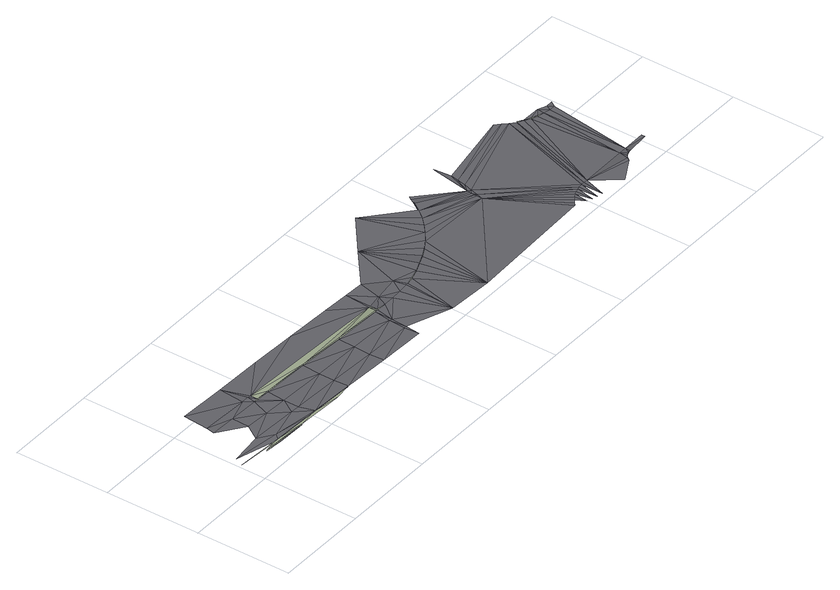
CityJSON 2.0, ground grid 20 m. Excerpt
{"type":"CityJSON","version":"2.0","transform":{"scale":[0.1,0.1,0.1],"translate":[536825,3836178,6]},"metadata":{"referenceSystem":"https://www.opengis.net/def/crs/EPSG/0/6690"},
"CityObjects":{
"road1":{"type":"Road","attributes":{"RoadStructureAttribute.sectionType":"1"},"geometry":[{"type":"MultiSurface","lod":"3","boundaries":[[[0,1,2]],[[3,4,0]],[[5,4,3]],[[6,7,8]],[[9,10,11]],[[7,12,2]],[[6,8,13]],[[14,11,10]],[[6,12,7]],[[3,15,5]],[[14,16,17]],[[5,18,9]],[[0,19,3]],[[16,14,10]],[[12,20,2]],[[9,18,10]],[[0,2,19]],[[16,21,17]],[[5,15,18]],[[19,22,3]],[[18,23,10]],[[19,2,20]],[[16,10,23]],[[15,3,22]],[[15,24,18]],[[23,25,16]],[[18,24,23]],[[16,25,21]],[[25,23,26]],[[23,27,26]],[[28,15,22]],[[12,29,20]],[[25,30,21]],[[25,26,30]],[[23,24,27]],[[15,28,24]],[[27,31,26]],[[24,31,27]],[[31,32,26]],[[30,26,32]],[[19,33,22]],[[30,34,21]],[[35,28,22]],[[29,36,20]],[[28,37,24]],[[32,38,30]],[[19,20,33]],[[24,37,31]],[[33,39,22]],[[31,40,32]],[[33,20,36]],[[35,22,39]],[[37,40,31]],[[40,38,32]],[[28,35,37]],[[30,41,34]],[[42,35,39]],[[35,43,37]],[[37,43,40]],[[44,30,38]],[[40,45,38]],[[42,39,46]],[[43,45,40]],[[35,42,43]],[[30,44,41]],[[47,38,45]],[[48,42,46]],[[44,38,47]],[[42,49,43]],[[43,49,45]],[[44,50,41]],[[48,46,51]],[[49,52,45]],[[47,45,52]],[[52,53,47]],[[42,48,49]],[[51,54,48]],[[47,53,44]],[[48,54,49]],[[54,55,49]],[[44,56,50]],[[49,55,52]]],"semantics":{"surfaces":[{"type":"AuxiliaryTrafficArea","function":"3000"},{"type":"TrafficArea","function":"1000"},{"type":"TrafficArea","function":"1010"},{"type":"TrafficArea","function":"2000"},{"type":"AuxiliaryTrafficArea","function":"2000"},{"type":"AuxiliaryTrafficArea","function":"5000"}],"values":[0,1,2,0,2,0,1,3,0,2,3,2,1,3,0,2,0,3,2,1,2,0,3,2,2,3,2,3,3,4,2,0,3,3,2,2,4,2,4,5,1,3,2,0,2,5,0,2,1,4,0,2,2,4,2,3,2,2,2,5,4,2,2,2,3,4,2,5,2,2,3,2,2,4,4,2,2,5,2,2,3,2]}}]},
"road2":{"type":"Road","attributes":{"RoadStructureAttribute.sectionType":"4"},"geometry":[{"type":"MultiSurface","lod":"3","boundaries":[[[57,52,55]],[[58,57,55]],[[57,59,53]],[[53,52,57]],[[53,59,44]],[[59,60,44]],[[57,58,59]],[[56,44,60]],[[61,58,55]],[[55,54,62]],[[60,59,63]],[[60,63,56]],[[59,58,63]],[[61,55,62]],[[63,58,61]],[[64,56,63]],[[65,61,62]],[[63,61,65]],[[63,66,64]],[[66,63,65]],[[62,67,65]],[[68,69,62]],[[62,69,67]],[[66,65,67]],[[66,70,64]],[[67,69,66]],[[69,71,66]],[[62,72,68]],[[71,73,66]],[[69,68,71]],[[73,70,66]],[[68,73,71]],[[68,74,73]],[[74,68,72]],[[74,75,73]],[[72,76,74]],[[73,75,70]],[[74,76,75]],[[72,77,76]],[[76,78,75]],[[70,75,78]],[[79,77,72]],[[78,76,77]],[[70,78,80]],[[77,79,78]],[[79,80,78]],[[81,82,70]],[[72,83,79]],[[82,84,70]],[[70,80,81]],[[79,81,80]],[[79,83,81]],[[85,83,72]],[[83,82,81]],[[83,86,82]],[[87,82,86]],[[84,82,87]],[[86,88,87]],[[85,86,83]],[[89,85,72]],[[84,87,90]],[[88,91,87]],[[91,90,87]],[[85,88,86]],[[84,90,92]],[[91,92,90]],[[85,91,88]],[[91,93,92]],[[93,94,92]],[[95,93,91]],[[93,96,94]],[[97,96,93]],[[85,98,91]],[[98,95,91]],[[95,99,93]],[[99,100,93]],[[96,97,101]],[[100,97,93]],[[97,102,101]],[[98,85,103]],[[103,95,98]],[[103,99,95]],[[103,104,99]],[[104,100,99]],[[104,97,100]],[[104,105,97]],[[89,106,85]],[[105,107,97]],[[108,103,85]],[[106,109,85]],[[107,110,97]],[[109,111,85]],[[110,112,97]],[[113,104,103]],[[108,113,103]],[[85,111,114]],[[115,111,109]],[[85,114,116]],[[115,114,111]],[[85,116,108]],[[117,116,114]],[[118,105,104]],[[117,108,116]],[[104,113,119]],[[120,107,105]],[[121,113,108]],[[122,110,107]],[[121,119,113]],[[123,124,119]],[[123,125,124]],[[118,104,119]],[[118,120,105]],[[120,122,107]],[[118,119,124]],[[126,127,125]],[[128,124,125]],[[127,129,125]],[[129,130,125]],[[128,118,124]],[[131,128,125]],[[132,131,125]],[[129,133,134]],[[132,125,130]],[[135,129,134]],[[135,134,136]],[[129,135,130]],[[137,135,136]],[[135,137,130]],[[137,136,138]],[[137,139,130]],[[140,137,138]],[[138,141,140]],[[137,140,139]],[[142,130,139]],[[143,132,130]],[[140,144,139]],[[145,146,128]],[[142,143,130]],[[145,128,131]],[[147,145,131]],[[144,148,139]],[[147,131,132]],[[149,142,139]],[[132,150,147]],[[151,149,139]],[[132,143,150]],[[145,147,152]],[[143,142,150]],[[147,150,152]],[[152,150,142]],[[152,142,149]],[[149,153,152]],[[149,151,153]],[[151,154,153]]],"semantics":{"surfaces":[{"type":"TrafficArea","function":"1020"},{"type":"AuxiliaryTrafficArea","function":"2000"},{"type":"AuxiliaryTrafficArea","function":"5000"},{"type":"TrafficArea","function":"2000"},{"type":"AuxiliaryTrafficArea","function":"3000"}],"values":[0,0,1,1,2,2,1,3,0,0,3,3,3,0,3,3,0,3,3,3,0,0,0,3,3,3,3,0,3,1,3,1,1,0,1,0,3,1,0,1,3,0,1,3,1,1,3,0,3,3,1,1,0,1,1,1,3,1,0,0,3,1,1,0,3,1,0,1,1,0,1,0,0,0,0,0,0,0,0,0,0,0,0,0,0,0,0,0,0,0,0,0,0,0,0,0,0,0,0,0,0,0,0,0,0,0,0,0,0,0,0,0,0,0,0,0,0,0,0,0,0,4,0,4,4,0,4,0,4,0,4,4,0,0,0,0,1,0,1,1,0,1,0,1,0,1,3,1,3,3,3,3,3,3]}}]}
},
"vertices":[
[101,46,7],[1,51,9],[101,46,9],[111,58,7],[12,72,7],[81,79,7],[163,38,6],[64,43,8],[64,43,6],[102,112,6],[105,149,5],[52,151,5],[163,38,8],[103,39,6],[52,166,8],[181,75,7],[152,162,8],[56,219,9],[153,109,6],[201,42,7],[201,42,9],[156,215,9],[210,43,7],[167,146,6],[202,107,6],[168,161,9],[175,146,8],[175,146,6],[201,74,7],[263,34,8],[175,161,8],[205,145,6],[205,145,8],[300,38,7],[256,211,10],[301,70,7],[300,38,9],[302,103,6],[305,141,8],[303,39,7],[305,141,6],[356,207,10],[401,65,7],[402,99,7],[510,147,8],[405,136,6],[403,35,7],[405,136,9],[500,61,7],[502,95,7],[456,203,9],[503,31,7],[509,132,6],[509,132,9],[505,61,7],[507,94,7],[513,200,9],
[515,132,6],[537,131,6],[515,132,9],[515,147,8],[560,131,6],[599,27,7],[546,152,7],[556,198,9],[583,132,6],[599,160,7],[605,134,6],[627,138,6],[610,135,6],[630,260,9],[627,138,8],[696,22,6],[649,144,8],[649,144,6],[670,153,8],[670,153,6],[691,162,5],[691,162,7],[711,173,5],[711,173,7],[730,185,7],[748,199,7],[730,185,5],[708,323,8],[891,178,6],[748,199,5],[765,214,7],[765,214,5],[971,32,7],[781,230,7],[781,230,5],[795,248,7],[795,248,5],[808,267,7],[891,196,6],[808,267,5],[893,212,6],[891,190,6],[892,201,6],[892,207,6],[816,280,4],[820,286,4],[895,193,6],[900,209,6],[905,226,6],[977,38,7],[908,244,6],[1013,57,7],[984,43,7],[912,262,6],[991,48,7],[909,299,5],[1020,59,7],[998,52,7],[994,23,7],[1005,55,7],[1005,19,7],[1101,274,3],[1028,60,7],[1091,283,3],[1017,16,7],[1081,293,3],[1029,14,7],[1036,60,6],[1044,60,6],[1086,7,7],[1135,34,7],[1112,265,2],[1139,40,7],[1144,61,6],[1124,258,2],[1136,251,2],[1135,34,8],[1139,40,9],[1145,45,7],[1145,45,9],[1152,48,7],[1152,48,9],[1161,61,6],[1159,49,7],[1159,49,9],[1163,243,2],[1149,246,2],[1211,55,5],[1124,258,4],[1112,265,4],[1136,251,4],[1211,62,5],[1177,240,2],[1149,246,4],[1190,239,2],[1163,257,4],[1182,250,3],[1196,250,3]
]}
